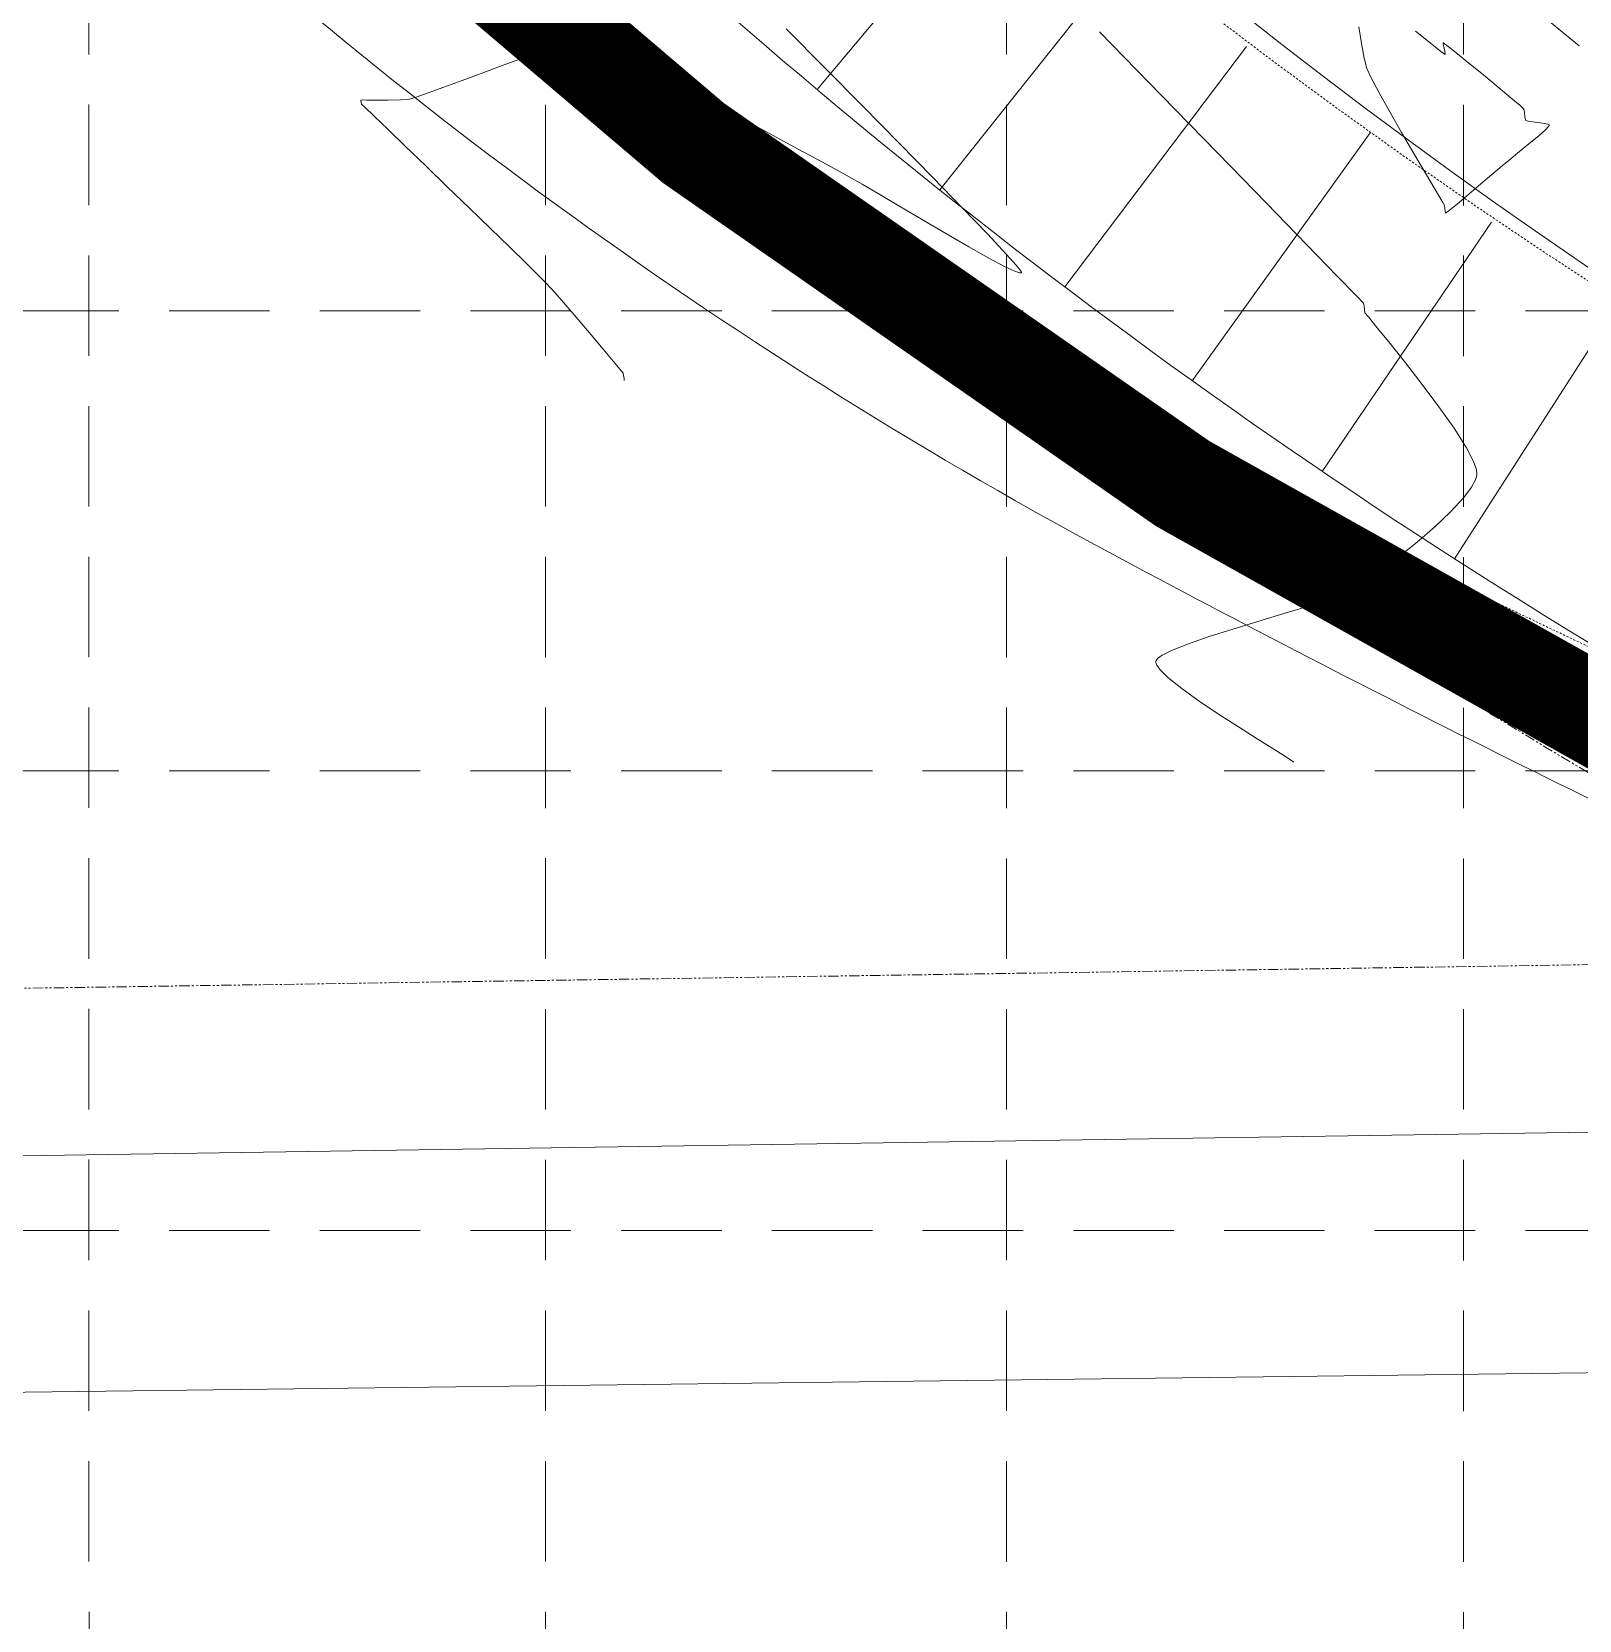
# Model space of a CAD drawing. Extents: x 2140663 to 2528301, y 336313 to 7007653.
# Drawn here: x 2527445.5 to 2527537.9, y 7006118.5 to 7006213.4 of the extents above; entities that cross this region are included whole.
import ezdxf

# ---------------------------------------------------------------- set-up
doc = ezdxf.new("R2010")
doc.units = 0
doc.header["$MEASUREMENT"] = 0
for name, pattern in [('HIDDEN', [0.375, 0.25, -0.125]), ('PHANTOM2', [1.25, 0.625, -0.125, 0.125, -0.125, 0.125, -0.125]), ('xdrc002pt$0$HIDDEN2', [0.1875, 0.125, -0.0625]), ('xdrc002pt$0$PHANTOM2', [1.25, 0.625, -0.125, 0.125, -0.125, 0.125, -0.125])]:
    doc.linetypes.add(name, pattern=pattern)
for name, color, linetype in [('1 EXISTING CONTOURS', 43, 'Continuous'), ('GRID', 254, 'HIDDEN'), ('LIMITS OF DISTURBANCE', 1, 'HIDDEN'), ('xdrc002ar$0$xdrc002ar$0$C-PKNG-FACE-N', 1, 'Continuous'), ('xdrc002ar$0$xdrc002ar$0$C-PKNG-STRP-N', 6, 'Continuous'), ('xdrc002bs$0$C-WATR-PIPE-E', 12, 'Continuous'), ('xdrc002bs$0$v-rail-road-exist-demo', 14, 'xdrc002bs$0$TRACKS'), ('xdrc002bs$0$v-rail-road-exst', 14, 'xdrc002bs$0$TRACKS'), ('xdrc002pt$0$V-ADJC-LINE-E', 2, 'xdrc002pt$0$PHANTOM2'), ('xdrc002pt$0$V-ESMT-ACCS-N', 2, 'xdrc002pt$0$HIDDEN2'), ('xdrc002pt$0$V-PROP-ESMT-E', 6, 'xdrc002pt$0$HIDDEN2'), ('xdrc002pt$0$v-prop-line', 3, 'PHANTOM2')]:
    doc.layers.add(name, color=color, linetype=linetype)
doc.linetypes.add('xdrc002bs$0$TRACKS', pattern='A,0.15,[130,ltypeshp.shx,S=0.25,R=0,X=0,Y=0],0.15', length=0.3)

msp = doc.modelspace()

# ---------------------------------------------------------------- linework, layer by layer
at = {"layer": '1 EXISTING CONTOURS', "color": 43, "lineweight": 0}
for points, elevation in [([(2527490.535576734, 7006213.52339287), (2527492.841288094, 7006211.201343394)], 603), ([(2527478.398406489, 7006212.423040261), (2527477.926173895, 7006212.362536036)], 603), ([(2527478.5909155, 7006212.458334279), (2527478.398406489, 7006212.423040261)], 603), ([(2527478.46849573, 7006213.187405366), (2527478.471321675, 7006213.114525883)], 603), ([(2527478.489098598, 7006213.198693449), (2527478.475926974, 7006213.203558543)], 603), ([(2527478.501503335, 7006212.95357396), (2527478.538992667, 7006212.782030703)], 603), ([(2527478.538992667, 7006212.782030703), (2527478.580240447, 7006212.608801885)], 603), ([(2527478.580240447, 7006212.608801885), (2527478.5909155, 7006212.458334279)], 603), ([(2527524.887726216, 7006212.662057669), (2527525.053175261, 7006211.789633542)], 605), ([(2527529.628372475, 7006212.186776715), (2527528.996469694, 7006212.687036333)], 605), ([(2527529.767163228, 7006212.697085652), (2527529.75946313, 7006212.682983891)], 605), ([(2527529.75946313, 7006212.682983891), (2527529.762761002, 7006212.615716665)], 605), ([(2527529.779961146, 7006212.69234137), (2527529.767163228, 7006212.697085652)], 605), ([(2527474.365170299, 7006211.624968962), (2527473.410824584, 7006211.274588947)], 603), ([(2527475.093628798, 7006211.884498991), (2527474.365170299, 7006211.624968962)], 603), ([(2527475.963720201, 7006212.103598212), (2527475.505178861, 7006212.016089245)], 603), ([(2527476.595572192, 7006212.195431405), (2527475.963720201, 7006212.103598212)], 603), ([(2527483.836452746, 7006210.348008619), (2527482.150373193, 7006211.253396257)], 603), ([(2527492.841288094, 7006211.201343394), (2527495.111751965, 7006208.907630621)], 603), ([(2527470.102676321, 7006210.049246907), (2527469.154993922, 7006209.706364866)], 603), ([(2527525.950935571, 7006209.704413137), (2527526.577665234, 7006208.582442103)], 605), ([(2527533.814157834, 7006209.413425213), (2527533.04753424, 7006210.053594867)], 605), ([(2527465.146316754, 7006209.279457903), (2527465.14291882, 7006209.268859586)], 603), ([(2527465.14291882, 7006209.268859586), (2527465.144040398, 7006209.225331954)], 603), ([(2527465.158777132, 7006209.281397698), (2527465.146316754, 7006209.279457903)], 603), ([(2527465.242151788, 7006209.283042341), (2527465.158777132, 7006209.281397698)], 603), ([(2527465.384503268, 7006208.844663085), (2527465.932891242, 7006208.31547865)], 603), ([(2527465.991903826, 7006209.276644405), (2527465.491087779, 7006209.281538044)], 603), ([(2527466.755808079, 7006209.275582737), (2527465.991903826, 7006209.276644405)], 603), ([(2527467.499777862, 7006209.292707902), (2527466.755808079, 7006209.275582737)], 603), ([(2527487.509065462, 7006208.371198216), (2527485.652231502, 7006209.371305398)], 603), ([(2527495.111751965, 7006208.907630621), (2527497.282444309, 7006206.705658095)], 603), ([(2527526.577665234, 7006208.582442103), (2527527.290376015, 7006207.338834077)], 605), ([(2527534.630701048, 7006208.529508915), (2527534.589600799, 7006208.738510182)], 605), ([(2527534.649249808, 7006208.252766648), (2527534.630701048, 7006208.529508915)], 605), ([(2527534.951211086, 7006208.001410339), (2527534.70072609, 7006208.065376079)], 605), ([(2527535.420793501, 7006207.937894263), (2527534.951211086, 7006208.001410339)], 605), ([(2527536.011543632, 7006207.829322238), (2527535.800768781, 7006207.880203412)], 605), ([(2527535.873815757, 7006207.50322358), (2527536.047914171, 7006207.678082949)], 605), ([(2527536.089323577, 7006207.790490173), (2527536.011543632, 7006207.829322238)], 605), ([(2527536.047914171, 7006207.678082949), (2527536.099868438, 7006207.749309975)], 605), ([(2527536.099868438, 7006207.749309975), (2527536.103912534, 7006207.769343551)], 605), ([(2527466.764264147, 7006207.514871567), (2527467.81336559, 7006206.504927568)], 603), ([(2527528.023228865, 7006206.079009715), (2527528.710384732, 7006204.908389674)], 605), ([(2527469.01493918, 7006205.347732385), (2527470.303728521, 7006204.105371747)], 603), ([(2527494.30652338, 7006204.696509638), (2527493.574073376, 7006205.094962304)], 603), ([(2527528.710384732, 7006204.908389674), (2527529.286004566, 7006203.932394606)], 605), ([(2527533.21646175, 7006205.289228689), (2527533.389248152, 7006205.432427361)], 605), ([(2527495.075124954, 7006204.259857983), (2527494.30652338, 7006204.696509638)], 603), ([(2527496.121575444, 7006203.645381261), (2527495.075124954, 7006204.259857983)], 603), ([(2527531.301466024, 7006203.656432667), (2527532.025487614, 7006204.273033977)], 605), ([(2527529.839279936, 7006202.985962018), (2527529.86356238, 7006202.825129271)], 605), ([(2527530.628346176, 7006203.088042653), (2527531.301466024, 7006203.656432667)], 605), ([(2527529.86356238, 7006202.825129271), (2527529.881943152, 7006202.625460084)], 605), ([(2527529.881943152, 7006202.625460084), (2527529.916017219, 7006202.517709918)], 605), ([(2527472.881928886, 7006201.613497037), (2527474.040827124, 7006200.488154427)], 603), ([(2527474.040827124, 7006200.488154427), (2527475.02591554, 7006199.525989289)], 603), ([(2527502.634735372, 7006199.843192869), (2527501.436251558, 7006200.516407256)], 603), ([(2527503.677017697, 7006200.083241284), (2527504.277085523, 7006199.413722741)], 603), ([(2527521.629160399, 7006200.640943996), (2527523.448079737, 7006198.768962766)], 604), ([(2527475.02591554, 7006199.525989289), (2527475.771937742, 7006198.789087353)], 603), ([(2527504.277085523, 7006199.413722741), (2527504.529858473, 7006199.102790467)], 603), ([(2527504.572582177, 7006198.955934701), (2527504.468547984, 7006198.962548629)], 603), ([(2527504.598050294, 7006198.970966442), (2527504.572582177, 7006198.955934701)], 603), ([(2527504.596689022, 7006198.994161487), (2527504.598050294, 7006198.970966442)], 603), ([(2527523.448079737, 7006198.768962766), (2527524.600130202, 7006197.580517757)], 604), ([(2527524.600130202, 7006197.580517757), (2527525.006866513, 7006197.156004018)], 604), ([(2527525.067570037, 7006196.757323092), (2527525.10048644, 7006196.580609303)], 604), ([(2527525.303750893, 7006196.324306517), (2527525.830259364, 7006195.682560626)], 604), ([(2527525.830259364, 7006195.682560626), (2527526.597571819, 7006194.740740418)], 604), ([(2527478.892792389, 7006195.263249055), (2527479.612790346, 7006194.411274231)], 603), ([(2527479.612790346, 7006194.411274231), (2527480.216106678, 7006193.69112216)], 603), ([(2527527.523248225, 7006193.584214677), (2527528.524848547, 7006192.298352194)], 604), ([(2527480.834015719, 7006192.831476281), (2527480.857540903, 7006192.645645115)], 603), ([(2527480.857540903, 7006192.645645115), (2527480.870493456, 7006192.526480466)], 603), ([(2527528.524848547, 7006192.298352194), (2527529.519932753, 7006190.968521751)], 604), ([(2527531.160792681, 7006188.518432138), (2527531.569773224, 7006187.737746084)], 604), ([(2527531.74450589, 7006187.26762326), (2527531.788243081, 7006187.019400733)], 604), ([(2527531.788243081, 7006187.019400733), (2527531.78630774, 7006186.916896127)], 604), ([(2527527.143214962, 7006182.012260268), (2527526.121758582, 7006181.23310239)], 604), ([(2527518.706765867, 7006178.139101579), (2527517.215597443, 7006177.686566533)], 604), ([(2527512.607321408, 7006175.756253413), (2527512.607948643, 7006175.691757157)], 604), ([(2527512.863239721, 7006175.260055834), (2527513.328743523, 7006174.80411693)], 604), ([(2527514.16491078, 7006174.131821845), (2527515.203285084, 7006173.385614983)], 604), ([(2527515.203285084, 7006173.385614983), (2527516.357793615, 7006172.608175934)], 604)]:
    msp.add_lwpolyline(points, dxfattribs=dict(at, elevation=elevation))
at = {"layer": '1 EXISTING CONTOURS', "color": 43, "lineweight": 0, "extrusion": (0.7164877936117885, 0.6975996284440747, 0), "elevation": 6698461.3626926}
msp.add_lwpolyline([(3256676.832980363, 604), (3256671.526294576, 604)], dxfattribs=at)
at = {"layer": '1 EXISTING CONTOURS', "color": 43, "lineweight": 0, "extrusion": (0.9878646561285411, 0.1553171631599009, 0), "elevation": 3585037.579235764}
msp.add_lwpolyline([(6528622.871818019, 605.0000000000007), (6528621.866789347, 605.0000000000007)], dxfattribs=at)
at = {"layer": '1 EXISTING CONTOURS', "color": 43, "lineweight": 0, "extrusion": (-0.6279370234897254, -0.7782641547256717, 0), "elevation": -7039813.229531761}
msp.add_lwpolyline([(-2432375.122651435, 605), (-2432376.258030752, 605)], dxfattribs=at)
at = {"layer": '1 EXISTING CONTOURS', "color": 43, "lineweight": 0, "extrusion": (-0.6358638455068931, -0.7718012503081259, 0), "elevation": -7014573.540257695}
msp.add_lwpolyline([(-2504241.331853587, 604.0000000000003), (-2504242.910845268, 604.0000000000003)], dxfattribs=at)
at = {"layer": '1 EXISTING CONTOURS', "color": 43, "lineweight": 0, "extrusion": (0.9084737538581684, -0.4179419081054784, 0), "elevation": -632042.2560679545}
msp.add_lwpolyline([(7421299.986291939, 603.0000000000007), (7421299.968511375, 603.0000000000007)], dxfattribs=at)
at = {"layer": '1 EXISTING CONTOURS', "color": 43, "lineweight": 0, "extrusion": (0.9828686750845861, 0.1843072639302921, 0), "elevation": 3775475.386063545}
msp.add_lwpolyline([(6420354.759542292, 603), (6420354.595784988, 603)], dxfattribs=at)
at = {"layer": '1 EXISTING CONTOURS', "color": 43, "lineweight": 0, "extrusion": (-0.4423338089892496, -0.8968504900065909, 0), "elevation": -7401514.927560242}
msp.add_lwpolyline([(-832314.5464719366, 603), (-832314.6493396321, 603)], dxfattribs=at)
at = {"layer": '1 EXISTING CONTOURS', "color": 43, "lineweight": 0, "extrusion": (0.4609126680949249, 0.8874454982643258, 0), "elevation": 7382579.219165541}
msp.add_lwpolyline([(986252.5790616269, 603), (986252.9086958128, 603)], dxfattribs=at)
at = {"layer": '1 EXISTING CONTOURS', "color": 43, "lineweight": 0, "extrusion": (-0.4674849127638154, -0.8840010499644262, 0), "elevation": -7375057.890259264}
msp.add_lwpolyline([(-1041004.162387913, 603), (-1041004.895418458, 603)], dxfattribs=at)
at = {"layer": '1 EXISTING CONTOURS', "color": 43, "lineweight": 0, "extrusion": (-0.4705618343067247, -0.8823670211957667, 0), "elevation": -7371386.393405958}
msp.add_lwpolyline([(-1066690.387807544, 603), (-1066691.703302257, 603)], dxfattribs=at)
at = {"layer": '1 EXISTING CONTOURS', "color": 43, "lineweight": 0, "extrusion": (0.9768796219416417, 0.2137900938658179, 0), "elevation": 3966951.171850158}
msp.add_lwpolyline([(6303865.506054733, 605), (6303865.335204951, 605)], dxfattribs=at)
at = {"layer": '1 EXISTING CONTOURS', "color": 43, "lineweight": 0, "extrusion": (-0.5621767604055306, -0.8270171038496983, 0), "elevation": -7215176.233302215}
msp.add_lwpolyline([(-1848419.505729648, 605), (-1848419.595575249, 605)], dxfattribs=at)
at = {"layer": '1 EXISTING CONTOURS', "color": 43, "lineweight": 0, "extrusion": (0.9693261904578802, 0.2457778193662184, 0), "elevation": 4171972.449298325}
msp.add_lwpolyline([(6170094.460098462, 605), (6170094.194881761, 605)], dxfattribs=at)
at = {"layer": '1 EXISTING CONTOURS', "color": 43, "lineweight": 0, "extrusion": (-0.6055624234034191, -0.7957978080905842, 0), "elevation": -7106105.767159859}
msp.add_lwpolyline([(-2231296.111655951, 605), (-2231296.38836002, 605)], dxfattribs=at)
at = {"layer": '1 EXISTING CONTOURS', "color": 43, "lineweight": 0, "extrusion": (0.621122019305227, 0.7837138745321517, 0), "elevation": 7060770.507712858}
msp.add_lwpolyline([(2370851.864942632, 605), (2370852.452044588, 605)], dxfattribs=at)
at = {"layer": '1 EXISTING CONTOURS', "color": 43, "lineweight": 0, "extrusion": (0.6367325989127893, 0.7710846889167006, 0), "elevation": 7011748.9648899}
msp.add_lwpolyline([(2512138.128671539, 604), (2512139.13890384, 604)], dxfattribs=at)
at = {"layer": '1 EXISTING CONTOURS', "color": 43, "lineweight": 0, "extrusion": (0.3045536693072456, -0.9524951771591776, 0), "elevation": -5903631.21629328}
msp.add_lwpolyline([(4541175.806515316, 603.0000000000003), (4541175.37443957, 603.0000000000003)], dxfattribs=at)
at = {"layer": '1 EXISTING CONTOURS', "color": 43, "lineweight": 0, "extrusion": (0.1272604443112889, -0.9918693358067349, 0), "elevation": -6627599.242264691}
msp.add_lwpolyline([(3398540.906622868, 603), (3398540.209047029, 603)], dxfattribs=at)
at = {"layer": '1 EXISTING CONTOURS', "color": 43, "lineweight": 0, "extrusion": (0.1217294332898289, -0.9925633204339848, 0), "elevation": -6646440.950618702}
msp.add_lwpolyline([(3361544.143126468, 603), (3361543.499643472, 603)], dxfattribs=at)
at = {"layer": '1 EXISTING CONTOURS', "color": 43, "lineweight": 0, "extrusion": (0.472162192571604, 0.8815116924386062, 0), "elevation": 7369438.653369546}
msp.add_lwpolyline([(1080062.999039582, 603.0000000000007), (1080064.664061572, 603.0000000000007)], dxfattribs=at)
at = {"layer": '1 EXISTING CONTOURS', "color": 43, "lineweight": 0, "extrusion": (0.9669337417345832, 0.2550277222090933, 0), "elevation": 4230727.491019394}
msp.add_lwpolyline([(6129953.623997608, 605.0000000000007), (6129952.974654324, 605.0000000000007)], dxfattribs=at)
at = {"layer": '1 EXISTING CONTOURS', "color": 43, "lineweight": 0, "extrusion": (-0.583758743040625, -0.8119271703321854, 0), "elevation": -7164001.554413146}
msp.add_lwpolyline([(-2037767.328837863, 605), (-2037767.640533461, 605)], dxfattribs=at)
at = {"layer": '1 EXISTING CONTOURS', "color": 43, "lineweight": 0, "extrusion": (0.9959013410358758, 0.09044622116453852, 0), "elevation": 3150855.798954665}
msp.add_lwpolyline([(6748890.592209334, 605.0000000000003), (6748890.40452627, 605.0000000000003)], dxfattribs=at)
at = {"layer": '1 EXISTING CONTOURS', "color": 43, "lineweight": 0, "extrusion": (-0.6287885718036289, -0.7775763190640214, 0), "elevation": -7037146.937803362}
msp.add_lwpolyline([(-2440077.23341379, 605.0000000000007), (-2440078.216749297, 605.0000000000007)], dxfattribs=at)
at = {"layer": '1 EXISTING CONTOURS', "color": 43, "lineweight": 0, "extrusion": (-0.6333735653648082, -0.7738461905941459, 0), "elevation": -7022601.583586228}
msp.add_lwpolyline([(-2481627.555242296, 605.0000000000007), (-2481628.684447315, 605.0000000000007)], dxfattribs=at)
at = {"layer": '1 EXISTING CONTOURS', "color": 43, "lineweight": 0, "extrusion": (0.3481582147921101, -0.9374357884531457, 0), "elevation": -5687912.559978905}
msp.add_lwpolyline([(4808612.877717172, 603), (4808611.669040794, 603)], dxfattribs=at)
at = {"layer": '1 EXISTING CONTOURS', "color": 43, "lineweight": 0, "extrusion": (0.3478656866033973, -0.9375443797943365, 0), "elevation": -5689412.730714258}
msp.add_lwpolyline([(4806838.986921557, 603.0000000000007), (4806837.825150728, 603.0000000000007)], dxfattribs=at)
at = {"layer": '1 EXISTING CONTOURS', "color": 43, "lineweight": 0, "extrusion": (0.909390640441878, 0.4159431007682552, 0), "elevation": 5212692.972695806}
msp.add_lwpolyline([(5320076.178697857, 605), (5320075.560223175, 605)], dxfattribs=at)
at = {"layer": '1 EXISTING CONTOURS', "color": 43, "lineweight": 0, "extrusion": (0.8833255232019879, 0.4687600879553788, 0), "elevation": 5516859.660291297}
msp.add_lwpolyline([(5003961.578861971, 605), (5003960.56574352, 605)], dxfattribs=at)
at = {"layer": '1 EXISTING CONTOURS', "color": 43, "lineweight": 0, "extrusion": (0.6369247116604811, 0.7709260092098419, 0), "elevation": 7011117.81381685}
msp.add_lwpolyline([(2513887.352737115, 605.0000000000007), (2513888.48708644, 605.0000000000007)], dxfattribs=at)
at = {"layer": '1 EXISTING CONTOURS', "color": 43, "lineweight": 0, "extrusion": (0.3266220059479981, -0.9451550482489665, 0), "elevation": -5796427.427685859}
msp.add_lwpolyline([(4677232.499521283, 603.0000000000007), (4677231.739367142, 603.0000000000007)], dxfattribs=at)
at = {"layer": '1 EXISTING CONTOURS', "color": 43, "lineweight": 0, "extrusion": (0.3459565178154804, -0.9382505463792639, 0), "elevation": -5699185.651149165}
msp.add_lwpolyline([(4795245.393860105, 603), (4795244.236514598, 603)], dxfattribs=at)
at = {"layer": '1 EXISTING CONTOURS', "color": 43, "lineweight": 0, "extrusion": (-0.4737148312559192, -0.8806782946389539, 0), "elevation": -7367523.960253298}
msp.add_lwpolyline([(-1093043.536139913, 603), (-1093045.597935653, 603)], dxfattribs=at)
at = {"layer": '1 EXISTING CONTOURS', "color": 43, "lineweight": 0, "extrusion": (0.7165579250576898, 0.6975275908786822, 0), "elevation": 6698133.910551802}
msp.add_lwpolyline([(3257344.957780718, 604), (3257340.156745858, 604)], dxfattribs=at)
at = {"layer": '1 EXISTING CONTOURS', "color": 43, "lineweight": 0, "extrusion": (0.9873860012688576, 0.1583315650724634, 0), "elevation": 3604887.773792406}
msp.add_lwpolyline([(6517655.399131481, 603.0000000000007), (6517655.305666336, 603.0000000000007)], dxfattribs=at)
at = {"layer": '1 EXISTING CONTOURS', "color": 43, "lineweight": 0, "extrusion": (0.964143106561201, 0.2653828744861225, 0), "elevation": 4296166.028946733}
msp.add_lwpolyline([(6084242.269736031, 603.0000000000007), (6084242.173581597, 603.0000000000007)], dxfattribs=at)
at = {"layer": '1 EXISTING CONTOURS', "color": 43, "lineweight": 0, "extrusion": (-0.699075829311217, -0.7150475402886399, 0), "elevation": -6776662.360851869}
msp.add_lwpolyline([(-3090613.631963456, 603), (-3090613.352056686, 603)], dxfattribs=at)
at = {"layer": '1 EXISTING CONTOURS', "color": 43, "lineweight": 0, "extrusion": (-0.006042794237378039, -0.9999817421522279, 0), "elevation": -7021354.31714024}
msp.add_lwpolyline([(2485082.26393525, 603.0000000000007), (2485082.014994715, 603.0000000000007)], dxfattribs=at)
at = {"layer": '1 EXISTING CONTOURS', "color": 43, "lineweight": 0, "extrusion": (0.09020998162246922, -0.9959227676962075, 0), "elevation": -6749640.553146195}
msp.add_lwpolyline([(3149192.979913137, 603.0000000000007), (3149192.439179336, 603.0000000000007)], dxfattribs=at)
at = {"layer": '1 EXISTING CONTOURS', "color": 43, "lineweight": 0, "extrusion": (0.2809900038574927, -0.9597106948097257, 0), "elevation": -6013740.781267786}
msp.add_lwpolyline([(4394313.311985045, 603.0000000000007), (4394312.897043926, 603.0000000000007)], dxfattribs=at)
at = {"layer": '1 EXISTING CONTOURS', "color": 43, "lineweight": 0, "extrusion": (-0.6480976362769798, -0.7615572557938055, 0), "elevation": -6973718.304970664}
msp.add_lwpolyline([(-2615845.322194587, 605), (-2615846.044666315, 605)], dxfattribs=at)
at = {"layer": '1 EXISTING CONTOURS', "color": 43, "lineweight": 0, "extrusion": (-0.6761038383278056, -0.7368063516273515, 0), "elevation": -6871094.93689675}
msp.add_lwpolyline([(-2874621.080656847, 605), (-2874621.386353693, 605)], dxfattribs=at)
at = {"layer": '1 EXISTING CONTOURS', "color": 43, "lineweight": 0, "extrusion": (-0.6936532706028891, -0.7203090587948449, 0), "elevation": -6799820.328130434}
msp.add_lwpolyline([(-3039322.7053, 603), (-3039321.551110843, 603)], dxfattribs=at)
at = {"layer": '1 EXISTING CONTOURS', "color": 43, "lineweight": 0, "extrusion": (-0.4746241924755248, -0.8801885456633459, 0), "elevation": -7366391.074841486}
msp.add_lwpolyline([(-1100648.380188606, 603), (-1100650.435708613, 603)], dxfattribs=at)
at = {"layer": '1 EXISTING CONTOURS', "color": 43, "lineweight": 0, "extrusion": (0.9642791940286746, 0.2648879687026385, 0), "elevation": 4293109.346841174}
msp.add_lwpolyline([(6086427.133777279, 605.0000000000007), (6086427.328109557, 605.0000000000007)], dxfattribs=at)
at = {"layer": '1 EXISTING CONTOURS', "color": 43, "lineweight": 0, "extrusion": (-0.1501076449276885, -0.9886696591553031, 0), "elevation": -7306227.60341573}
msp.add_lwpolyline([(1447212.59387775, 605.0000000000007), (1447212.209547882, 605.0000000000007)], dxfattribs=at)
at = {"layer": '1 EXISTING CONTOURS', "color": 43, "lineweight": 0, "extrusion": (0.823120346988247, 0.5678669689055246, 0), "elevation": 6059060.364377268}
msp.add_lwpolyline([(4331647.904045725, 605), (4331647.929736529, 605)], dxfattribs=at)
at = {"layer": '1 EXISTING CONTOURS', "color": 43, "lineweight": 0, "extrusion": (0.4750485544372746, 0.8799595848259488, 0), "elevation": 7365859.498054638}
msp.add_lwpolyline([(1104198.34293652, 603.0000000000003), (1104200.244174261, 603.0000000000003)], dxfattribs=at)
at = {"layer": '1 EXISTING CONTOURS', "color": 43, "lineweight": 0, "extrusion": (0.714124822778401, 0.7000183836812557, 0), "elevation": 6709422.04272999}
msp.add_lwpolyline([(3234011.559611501, 603.0000000000007), (3234008.693405659, 603.0000000000007)], dxfattribs=at)
at = {"layer": '1 EXISTING CONTOURS', "color": 43, "lineweight": 0, "extrusion": (0.8643888565594652, 0.5028239300747531, 0), "elevation": 5707655.133482095}
msp.add_lwpolyline([(4785186.34491526, 605), (4785184.887441171, 605)], dxfattribs=at)
at = {"layer": '1 EXISTING CONTOURS', "color": 43, "lineweight": 0, "extrusion": (0.643221238540528, -0.7656803760645752, 0), "elevation": -3738750.82656149}
msp.add_lwpolyline([(6441824.783983385, 605.0000000000007), (6441825.585989631, 605.0000000000007)], dxfattribs=at)
at = {"layer": '1 EXISTING CONTOURS', "color": 43, "lineweight": 0, "extrusion": (0.6645184620975988, -0.7472718471422847, 0), "elevation": -3555947.370631462}
msp.add_lwpolyline([(6544510.136039523, 605), (6544510.63632348, 605)], dxfattribs=at)
at = {"layer": '1 EXISTING CONTOURS', "color": 43, "lineweight": 0, "extrusion": (0.6936803533521011, 0.720282977289693, 0), "elevation": 6799706.046737152}
msp.add_lwpolyline([(3039575.762381108, 603.0000000000007), (3039574.094184542, 603.0000000000007)], dxfattribs=at)
at = {"layer": '1 EXISTING CONTOURS', "color": 43, "lineweight": 0, "extrusion": (0.4755515141575038, 0.8796878749775432, 0), "elevation": 7365227.06891256}
msp.add_lwpolyline([(1108407.280595414, 603.0000000000007), (1108408.926787913, 603.0000000000007)], dxfattribs=at)
at = {"layer": '1 EXISTING CONTOURS', "color": 43, "lineweight": 0, "extrusion": (0.7166690293382242, 0.6974134372002073, 0), "elevation": 6697614.944232292}
msp.add_lwpolyline([(3258407.101518986, 604), (3258402.91846043, 604)], dxfattribs=at)
at = {"layer": '1 EXISTING CONTOURS', "color": 43, "lineweight": 0, "extrusion": (-0.6310339915303537, 0.775755181441458, 0), "elevation": 3840140.684155608}
msp.add_lwpolyline([(-6381901.316470644, 605), (-6381901.966127962, 605)], dxfattribs=at)
at = {"layer": '1 EXISTING CONTOURS', "color": 43, "lineweight": 0, "extrusion": (-0.6335890911331686, 0.7736697380646639, 0), "elevation": 3819071.536373089}
msp.add_lwpolyline([(-6394532.49107704, 605.0000000000003), (-6394533.359888093, 605.0000000000003)], dxfattribs=at)
at = {"layer": '1 EXISTING CONTOURS', "color": 43, "lineweight": 0, "extrusion": (-0.4762974081645336, -0.8792842424243412, 0), "elevation": -7364284.377677155}
msp.add_lwpolyline([(-1114652.055288197, 603), (-1114653.345672736, 603)], dxfattribs=at)
at = {"layer": '1 EXISTING CONTOURS', "color": 43, "lineweight": 0, "extrusion": (0.6496221499174303, -0.7602572343205003, 0), "elevation": -3684576.695318863}
msp.add_lwpolyline([(6472959.989962724, 605.0000000000003), (6472960.851015961, 605.0000000000003)], dxfattribs=at)
at = {"layer": '1 EXISTING CONTOURS', "color": 43, "lineweight": 0, "extrusion": (0.6490542374340817, -0.7607421355944882, 0), "elevation": -3689409.430329015}
msp.add_lwpolyline([(6470207.54364738, 605), (6470208.154788679, 605)], dxfattribs=at)
at = {"layer": '1 EXISTING CONTOURS', "color": 43, "lineweight": 0, "extrusion": (0.6442546270358755, -0.7648110717967316, 0), "elevation": -3730048.406790575}
msp.add_lwpolyline([(6446865.470435513, 605.0000000000003), (6446865.56383276, 605.0000000000003)], dxfattribs=at)
at = {"layer": '1 EXISTING CONTOURS', "color": 43, "lineweight": 0, "extrusion": (0.6330000603400541, -0.7741517445627103, 0), "elevation": -3823937.370372798}
msp.add_lwpolyline([(6391622.844208291, 605), (6391623.258198438, 605)], dxfattribs=at)
at = {"layer": '1 EXISTING CONTOURS', "color": 43, "lineweight": 0, "extrusion": (0.6945632352026243, 0.7194316592316912, 0), "elevation": 6795972.995479727}
msp.add_lwpolyline([(3047909.635646674, 603.0000000000007), (3047907.813724211, 603.0000000000007)], dxfattribs=at)
at = {"layer": '1 EXISTING CONTOURS', "color": 43, "lineweight": 0, "extrusion": (0.7169789702496173, 0.6970947971544461, 0), "elevation": 6696152.65288911}
msp.add_lwpolyline([(3261394.797582856, 603), (3261392.247603728, 603)], dxfattribs=at)
at = {"layer": '1 EXISTING CONTOURS', "color": 43, "lineweight": 0, "extrusion": (0.8615845061735801, 0.5076141632397864, 0), "elevation": 5734128.418351298}
msp.add_lwpolyline([(4753427.091664342, 605.0000000000007), (4753426.307122104, 605.0000000000007)], dxfattribs=at)
at = {"layer": '1 EXISTING CONTOURS', "color": 43, "lineweight": 0, "extrusion": (-0.5103404840641683, -0.8599724357938168, 0), "elevation": -7315025.60874116}
msp.add_lwpolyline([(-1401970.919683888, 603), (-1401972.363705354, 603)], dxfattribs=at)
at = {"layer": '1 EXISTING CONTOURS', "color": 43, "lineweight": 0, "extrusion": (0.5103944734758489, 0.8599403941235176, 0), "elevation": 7314937.576393195}
msp.add_lwpolyline([(1402428.590345426, 603.0000000000003), (1402430.16569423, 603.0000000000003)], dxfattribs=at)
at = {"layer": '1 EXISTING CONTOURS', "color": 43, "lineweight": 0, "extrusion": (0.7168539228317022, 0.6972233883919844, 0), "elevation": 6696750.745538672}
msp.add_lwpolyline([(3260178.671846445, 604), (3260175.219089448, 604)], dxfattribs=at)
at = {"layer": '1 EXISTING CONTOURS', "color": 43, "lineweight": 0, "extrusion": (0.8675946252562012, 0.4972721249241221, 0), "elevation": 5676860.750213006}
msp.add_lwpolyline([(4821674.23184887, 605), (4821673.920086738, 605)], dxfattribs=at)
at = {"layer": '1 EXISTING CONTOURS', "color": 43, "lineweight": 0, "extrusion": (0.6369713688514824, -0.7708874595318493, 0), "elevation": -3791029.455353688}
msp.add_lwpolyline([(6411191.785327237, 605), (6411192.436416733, 605)], dxfattribs=at)
at = {"layer": '1 EXISTING CONTOURS', "color": 43, "lineweight": 0, "extrusion": (-0.6953828432647363, -0.7186394793587749, 0), "elevation": -6792494.358716345}
msp.add_lwpolyline([(-3055652.366198966, 603), (-3055650.602516755, 603)], dxfattribs=at)
at = {"layer": '1 EXISTING CONTOURS', "color": 43, "lineweight": 0, "extrusion": (-0.507493611490156, -0.8616555195068845, 0), "elevation": -7319622.166513211}
msp.add_lwpolyline([(-1377767.980287154, 603.0000000000003), (-1377769.587788881, 603.0000000000003)], dxfattribs=at)
at = {"layer": '1 EXISTING CONTOURS', "color": 43, "lineweight": 0, "extrusion": (0.7214441368859663, 0.6924726401475102, 0), "elevation": 6675054.596818986}
msp.add_lwpolyline([(3304358.61749437, 603), (3304356.474112145, 603)], dxfattribs=at)
at = {"layer": '1 EXISTING CONTOURS', "color": 43, "lineweight": 0, "extrusion": (0.5946017924055493, -0.804020340829825, 0), "elevation": -4130255.517789419}
msp.add_lwpolyline([(6198086.039520333, 605), (6198086.301220464, 605)], dxfattribs=at)
at = {"layer": '1 EXISTING CONTOURS', "color": 43, "lineweight": 0, "extrusion": (-0.5012433605130476, -0.8653063582001389, 0), "elevation": -7329403.167280582}
msp.add_lwpolyline([(-1324748.428123766, 603), (-1324749.968663296, 603)], dxfattribs=at)
at = {"layer": '1 EXISTING CONTOURS', "color": 43, "lineweight": 0, "extrusion": (0.7294005917815759, 0.6840868195694806, 0), "elevation": 6636411.809958779}
msp.add_lwpolyline([(3381296.181519861, 603.0000000000007), (3381294.534995116, 603.0000000000007)], dxfattribs=at)
at = {"layer": '1 EXISTING CONTOURS', "color": 43, "lineweight": 0, "extrusion": (-0.4673910289675077, -0.8840506920084924, 0), "elevation": -7375167.876891498}
msp.add_lwpolyline([(-1040193.390398922, 603), (-1040194.500570812, 603)], dxfattribs=at)
at = {"layer": '1 EXISTING CONTOURS', "color": 43, "lineweight": 0, "extrusion": (0.421809018358385, 0.9066847037595459, 0), "elevation": 7418537.578080643}
msp.add_lwpolyline([(663628.5594325685, 603.0000000000003), (663629.1919191349, 603.0000000000003)], dxfattribs=at)
at = {"layer": '1 EXISTING CONTOURS', "color": 43, "lineweight": 0, "extrusion": (0.8517214945450331, 0.5239947478076237, 0), "elevation": 5823941.467597091}
msp.add_lwpolyline([(4642931.272202951, 603), (4642931.144662455, 603)], dxfattribs=at)
at = {"layer": '1 EXISTING CONTOURS', "color": 43, "lineweight": 0, "extrusion": (0.7133098681873724, 0.7008487939252757, 0), "elevation": 6713159.381060288}
msp.add_lwpolyline([(3226212.388300508, 603), (3226211.758065288, 603)], dxfattribs=at)
at = {"layer": '1 EXISTING CONTOURS', "color": 43, "lineweight": 0, "extrusion": (0.7406393416020727, 0.6719027948083326, 0), "elevation": 6579432.564097885}
msp.add_lwpolyline([(3490847.793571748, 603), (3490847.045103445, 603)], dxfattribs=at)
at = {"layer": '1 EXISTING CONTOURS', "color": 43, "lineweight": 0, "extrusion": (-0.3223463868614669, -0.9466217866061175, 0), "elevation": -7446952.512458369}
msp.add_lwpolyline([(134167.8744617305, 603.0000000000003), (134167.5798366824, 603.0000000000003)], dxfattribs=at)
at = {"layer": '1 EXISTING CONTOURS', "color": 43, "lineweight": 0, "extrusion": (0.7519238328115625, 0.6592499902540533, 0), "elevation": 6519305.801643195}
msp.add_lwpolyline([(3601888.091332172, 603), (3601887.090578386, 603)], dxfattribs=at)
at = {"layer": '1 EXISTING CONTOURS', "color": 43, "lineweight": 0, "extrusion": (0.7574905761666804, 0.6528460974982319, 0), "elevation": 6488508.685109271}
msp.add_lwpolyline([(3657074.485415285, 603.0000000000007), (3657073.339336209, 603.0000000000007)], dxfattribs=at)
at = {"layer": '1 EXISTING CONTOURS', "color": 43, "lineweight": 0, "extrusion": (0.9759492300191722, 0.2179979367447886, 0), "elevation": 3994072.608741659}
msp.add_lwpolyline([(6286697.483196877, 604), (6286697.306797191, 604)], dxfattribs=at)
at = {"layer": '1 EXISTING CONTOURS', "color": 43, "lineweight": 0, "extrusion": (0.9952112133741593, 0.09774784281166282, 0), "elevation": 3200261.90867238}
msp.add_lwpolyline([(6725585.680600023, 604), (6725585.452986239, 604)], dxfattribs=at)
at = {"layer": '1 EXISTING CONTOURS', "color": 43, "lineweight": 0, "extrusion": (0.7835128150993331, 0.6213756259905264, 0), "elevation": 6333828.09280515}
msp.add_lwpolyline([(3918902.314490987, 604.0000000000003), (3918901.987370892, 604.0000000000003)], dxfattribs=at)
at = {"layer": '1 EXISTING CONTOURS', "color": 43, "lineweight": 0, "extrusion": (0.7610272091697554, 0.6487199603089868, 0), "elevation": 6468538.921109195}
msp.add_lwpolyline([(3692280.405402272, 603), (3692279.221074709, 603)], dxfattribs=at)
at = {"layer": '1 EXISTING CONTOURS', "color": 43, "lineweight": 0, "extrusion": (0.7807186896763085, 0.6248826510554664, 0), "elevation": 6351336.796783026}
msp.add_lwpolyline([(3890459.656704023, 604), (3890458.175343635, 604)], dxfattribs=at)
at = {"layer": '1 EXISTING CONTOURS', "color": 43, "lineweight": 0, "extrusion": (0.7706725313877933, 0.6372313938941887, 0), "elevation": 6412426.147865946}
msp.add_lwpolyline([(3788891.286180659, 603), (3788890.629822449, 603)], dxfattribs=at)
at = {"layer": '1 EXISTING CONTOURS', "color": 43, "lineweight": 0, "extrusion": (0.7852824085488035, 0.6191377381680025, 0), "elevation": 6322584.68201506}
msp.add_lwpolyline([(3936981.616078458, 603), (3936981.349893535, 603)], dxfattribs=at)
at = {"layer": '1 EXISTING CONTOURS', "color": 43, "lineweight": 0, "extrusion": (0.9722269708859568, 0.2340399903476262, 0), "elevation": 4097014.337879731}
msp.add_lwpolyline([(6220078.192906334, 603), (6220078.043992241, 603)], dxfattribs=at)
at = {"layer": '1 EXISTING CONTOURS', "color": 43, "lineweight": 0, "extrusion": (0.8179691186464602, 0.5752621323716114, 0), "elevation": 6097837.450126853}
msp.add_lwpolyline([(4276855.830321817, 604.0000000000007), (4276854.255165021, 604.0000000000007)], dxfattribs=at)
at = {"layer": '1 EXISTING CONTOURS', "color": 43, "lineweight": 0, "extrusion": (0.8451432181460238, 0.5345399337952053, 0), "elevation": 5881213.365996122}
msp.add_lwpolyline([(4570167.746562618, 604), (4570166.372050021, 604)], dxfattribs=at)
at = {"layer": '1 EXISTING CONTOURS', "color": 43, "lineweight": 0, "extrusion": (0.9373500080942566, 0.3483890961636099, 0), "elevation": 4810061.150891344}
msp.add_lwpolyline([(5686685.693567892, 604.0000000000003), (5686685.192023303, 604.0000000000003)], dxfattribs=at)
at = {"layer": '1 EXISTING CONTOURS', "color": 43, "lineweight": 0, "extrusion": (0.9467466765819086, -0.3219793943424192, 0), "elevation": 137084.5157620381}
msp.add_lwpolyline([(7446897.223322668, 604.0000000000007), (7446896.970205373, 604.0000000000007)], dxfattribs=at)
at = {"layer": '1 EXISTING CONTOURS', "color": 43, "lineweight": 0, "extrusion": (0.9853522974650561, -0.1705310818599812, 0), "elevation": 1295736.617902746}
msp.add_lwpolyline([(7334585.10498777, 604), (7334584.994136925, 604)], dxfattribs=at)
at = {"layer": '1 EXISTING CONTOURS', "color": 43, "lineweight": 0, "extrusion": (0.8006700536765065, -0.5991055542603995, 0), "elevation": -2173726.291107791}
msp.add_lwpolyline([(7123901.587815258, 604), (7123900.819016266, 604)], dxfattribs=at)
at = {"layer": '1 EXISTING CONTOURS', "color": 43, "lineweight": 0, "extrusion": (0.877093740651649, -0.4803192377051934, 0), "elevation": -1148323.970570457}
msp.add_lwpolyline([(7359104.477307617, 604.0000000000007), (7359104.013407019, 604.0000000000007)], dxfattribs=at)
at = {"layer": '1 EXISTING CONTOURS', "color": 43, "lineweight": 0, "extrusion": (0.7354082745811759, -0.6776242835654122, 0), "elevation": -2888794.247364187}
msp.add_lwpolyline([(6865123.208233735, 604.0000000000007), (6865122.047462738, 604.0000000000007)], dxfattribs=at)
at = {"layer": '1 EXISTING CONTOURS', "color": 43, "lineweight": 0, "extrusion": (0.6880893113632549, -0.7256260053137853, 0), "elevation": -3344703.284784597}
msp.add_lwpolyline([(6654922.453861839, 604), (6654921.139834653, 604)], dxfattribs=at)
at = {"layer": '1 EXISTING CONTOURS', "color": 43, "lineweight": 0, "extrusion": (0.6549656419549881, -0.755658658296516, 0), "elevation": -3638838.614924946}
msp.add_lwpolyline([(6498759.033476944, 604.0000000000003), (6498757.646233543, 604.0000000000003)], dxfattribs=at)
at = {"layer": '1 EXISTING CONTOURS', "color": 43, "lineweight": 0, "extrusion": (0.6291883885282337, -0.7772528364317782, 0), "elevation": -3855284.111385806}
msp.add_lwpolyline([(6372737.389100854, 604), (6372736.011251677, 604)], dxfattribs=at)
at = {"layer": '1 EXISTING CONTOURS', "color": 43, "lineweight": 0, "extrusion": (-0.5827604964791209, 0.8126439587810942, 0), "elevation": 4220588.475626157}
msp.add_lwpolyline([(-6136904.487333968, 604.0000000000007), (-6136903.38003467, 604.0000000000007)], dxfattribs=at)
at = {"layer": '1 EXISTING CONTOURS', "color": 43, "lineweight": 0, "extrusion": (0.4336461901624499, -0.9010832268761817, 0), "elevation": -5217100.016015438}
msp.add_lwpolyline([(5315713.264441821, 604), (5315712.521049866, 604)], dxfattribs=at)
at = {"layer": '1 EXISTING CONTOURS', "color": 43, "lineweight": 0, "extrusion": (-0.5502701302750443, 0.8349866967365923, 0), "elevation": 4459245.952618714}
msp.add_lwpolyline([(-5965741.840754001, 604.0000000000007), (-5965740.99512581, 604.0000000000007)], dxfattribs=at)
at = {"layer": '1 EXISTING CONTOURS', "color": 43, "lineweight": 0, "extrusion": (0.3116086744050344, -0.950210520903414, 0), "elevation": -5869747.36089915}
msp.add_lwpolyline([(4584865.087056288, 604), (4584863.77836923, 604)], dxfattribs=at)
at = {"layer": '1 EXISTING CONTOURS', "color": 43, "lineweight": 0, "extrusion": (0.3482899640136755, -0.9373868470206698, 0), "elevation": -5687189.603136168}
msp.add_lwpolyline([(4809449.719202237, 604), (4809448.65501962, 604)], dxfattribs=at)
at = {"layer": '1 EXISTING CONTOURS', "color": 43, "lineweight": 0, "extrusion": (0.2883159582749955, -0.9575353300030089, 0), "elevation": -5979939.118485319}
msp.add_lwpolyline([(4440182.979422559, 604.0000000000007), (4440181.42299223, 604.0000000000007)], dxfattribs=at)
at = {"layer": '1 EXISTING CONTOURS', "color": 43, "lineweight": 0, "extrusion": (0.2944983190318456, -0.9556519973753089, 0), "elevation": -5951118.112076623}
msp.add_lwpolyline([(4478739.014845395, 604.0000000000007), (4478737.541725163, 604.0000000000007)], dxfattribs=at)
at = {"layer": '1 EXISTING CONTOURS', "color": 43, "lineweight": 0, "extrusion": (0.3010406592629504, -0.9536113052342283, 0), "elevation": -5920284.799507728}
msp.add_lwpolyline([(4519413.340645224, 604.0000000000003), (4519411.861757056, 604.0000000000003)], dxfattribs=at)
at = {"layer": '1 EXISTING CONTOURS', "color": 43, "lineweight": 0, "extrusion": (0.4510095813548846, -0.8925191076532153, 0), "elevation": -5113213.494164621}
msp.add_lwpolyline([(5415706.834947281, 604), (5415706.194202239, 604)], dxfattribs=at)
at = {"layer": '1 EXISTING CONTOURS', "color": 43, "lineweight": 0, "extrusion": (0.3680612993636219, -0.929801527160911, 0), "elevation": -5584073.609539162}
msp.add_lwpolyline([(4928789.437558949, 604), (4928788.358435586, 604)], dxfattribs=at)
at = {"layer": '1 EXISTING CONTOURS', "color": 43, "lineweight": 0, "extrusion": (0.3236301770961798, -0.9461836547270807, 0), "elevation": -5811150.000209878}
msp.add_lwpolyline([(4658904.523440391, 604.0000000000007), (4658903.204790276, 604.0000000000007)], dxfattribs=at)
at = {"layer": '1 EXISTING CONTOURS', "color": 43, "lineweight": 0, "extrusion": (0.9554570218699211, -0.2951302752336012, 0), "elevation": 347195.0892519383}
msp.add_lwpolyline([(7440045.373101679, 604), (7440045.314222292, 604)], dxfattribs=at)
at = {"layer": '1 EXISTING CONTOURS', "color": 43, "lineweight": 0, "extrusion": (0.9426913745409969, 0.3336659592556692, 0), "elevation": 4720386.66746071}
msp.add_lwpolyline([(5761316.474276292, 604), (5761316.313183452, 604)], dxfattribs=at)
at = {"layer": '1 EXISTING CONTOURS', "color": 43, "lineweight": 0, "extrusion": (0.7964979483464554, -0.6046412310452269, 0), "elevation": -2223064.148203304}
msp.add_lwpolyline([(7108643.155593954, 604.0000000000007), (7108643.005298935, 604.0000000000007)], dxfattribs=at)
at = {"layer": '1 EXISTING CONTOURS', "color": 43, "lineweight": 0, "extrusion": (0.8114590844726602, 0.5844092352340028, 0), "elevation": 6145446.799641998}
msp.add_lwpolyline([(4208123.047590757, 604), (4208122.702729878, 604)], dxfattribs=at)
at = {"layer": '1 EXISTING CONTOURS', "color": 43, "lineweight": 0, "extrusion": (-0.5924668490787542, 0.8055948316261053, 0), "elevation": 4146671.625857431}
msp.add_lwpolyline([(-6187078.49038111, 604.0000000000003), (-6187078.159188594, 604.0000000000003)], dxfattribs=at)
at = {"layer": '1 EXISTING CONTOURS', "color": 43, "lineweight": 0, "extrusion": (-0.6266034429900161, -0.7793382611119883, 0), "elevation": -7043928.642880963}
msp.add_lwpolyline([(-2420305.411889221, 604), (-2420304.338969668, 604)], dxfattribs=at)
at = {"layer": '1 EXISTING CONTOURS', "color": 43, "lineweight": 0, "extrusion": (0.5430040175869003, 0.8397300976411917, 0), "elevation": 7255745.545153163}
msp.add_lwpolyline([(1681948.316227083, 604), (1681946.905571507, 604)], dxfattribs=at)
at = {"layer": '1 EXISTING CONTOURS', "color": 43, "lineweight": 0, "extrusion": (-0.5335058244961297, -0.8457963911182791, 0), "elevation": -7274240.19004108}
msp.add_lwpolyline([(-1600068.269406857, 604), (-1600066.935092177, 604)], dxfattribs=at)
at = {"layer": '1 EXISTING CONTOURS', "color": 43, "lineweight": 0, "extrusion": (-0.5290779514007661, -0.8485732268588072, 0), "elevation": -7282503.644519005}
msp.add_lwpolyline([(-1562025.994262454, 604), (-1562024.831753093, 604)], dxfattribs=at)
at = {"layer": '1 EXISTING CONTOURS', "color": 43, "lineweight": 0, "extrusion": (-0.5313026618596429, -0.8471820828492881, 0), "elevation": -7278380.051793855}
msp.add_lwpolyline([(-1581127.676405399, 604), (-1581126.781299968, 604)], dxfattribs=at)
at = {"layer": '1 EXISTING CONTOURS', "color": 43, "lineweight": 0, "extrusion": (-0.5512457940350298, -0.8343428998671286, 0), "elevation": -7238833.22637672}
msp.add_lwpolyline([(-1753303.053553227, 604), (-1753302.521293134, 604)], dxfattribs=at)
at = {"layer": 'GRID', "color": 253, "linetype": 'HIDDEN', "lineweight": 0, "ltscale": 24}
for p, q in [((2527448.923389785, 7006032.003245368), (2527448.642908241, 7007623.487741725)), ((2527476.162591924, 7006031.998962794), (2527476.168752994, 7007623.471191216)), ((2527503.695680559, 7006031.994634018), (2527503.666313902, 7007623.464716725)), ((2527530.983350792, 7006031.990343825), (2527531.038154987, 7007623.461265043)), ((2527228.686696025, 7006196.682641054), (2528272.070634682, 7006196.682641054)), ((2527228.686696025, 7006169.225168982), (2528272.070634682, 7006169.225168982)), ((2527228.686696025, 7006141.767696912), (2528272.070634682, 7006141.767696912))]:
    msp.add_line(p, q, dxfattribs=at)
at = {"layer": 'LIMITS OF DISTURBANCE', "ltscale": 70, "const_width": 6}
msp.add_lwpolyline([(2527323.279507909, 7007478.034385583), (2527323.279507909, 7007463.102355542), (2527345.362386929, 7006446.874516389, 0.3527120601780434), (2527681.725039883, 7006131.321992346), (2528205.897920626, 7006144.525554366), (2528183.386823632, 7007495.015237641)], format="xyb", close=True, dxfattribs=at)
at = {"layer": 'xdrc002ar$0$xdrc002ar$0$C-PKNG-FACE-N', "color": 7, "linetype": 'Continuous', "lineweight": 0}
msp.add_arc((2527731.944868506, 7006495.461958744), 372.7365509038806, 212.5615500005456, 241.6352742684922, dxfattribs=at)
at = {"layer": 'xdrc002ar$0$xdrc002ar$0$C-PKNG-STRP-N', "color": 7, "linetype": 'Continuous', "lineweight": 0}
for p, q in [((2527504.098796058, 7006223.869902172), (2527492.383260531, 7006209.905007568)), ((2527511.062115132, 7006218.177110284), (2527499.704624013, 7006203.919500056)), ((2527518.029919272, 7006212.480651676), (2527507.175476847, 7006198.121653785)), ((2527525.410715729, 7006207.330527517), (2527514.791010161, 7006192.515200738)), ((2527532.65848381, 7006201.994818281), (2527522.546321961, 7006187.1037497)), ((2527540.291001747, 7006197.225687842), (2527530.436420273, 7006181.890783936))]:
    msp.add_line(p, q, dxfattribs=at)
at = {"layer": 'xdrc002bs$0$C-WATR-PIPE-E', "color": 7, "lineweight": 0}
msp.add_line((2528196.109451412, 7006157.551481116), (2527437.641812644, 7006146.124993335), dxfattribs=at)
at = {"layer": 'xdrc002bs$0$v-rail-road-exist-demo', "color": 7, "lineweight": 0, "ltscale": 0.1}
msp.add_lwpolyline([(2527406.993449498, 7006362.756524464, 0.2893170627698015), (2527718.472789923, 7006137.537521685, 0.2893170627698015)], format="xyb", dxfattribs=at)
at = {"layer": 'xdrc002bs$0$v-rail-road-exst', "color": 7, "lineweight": 0, "ltscale": 0.1}
msp.add_line((2528196.578675124, 7006141.41994409), (2527339.593587719, 7006130.812595026), dxfattribs=at)
msp.add_lwpolyline([(2527329.612689179, 7006488.599018269, 0.1754023176800247), (2527409.052752624, 7006268.680676657, 0.02902946981657823), (2527447.886468883, 7006227.158564671, 0.06767570571352022), (2527510.611701932, 7006181.840893986, 0.01454100416896879), (2527558.661133012, 7006157.949311711, 0.01454100416896879)], format="xyb", dxfattribs=at)
at = {"layer": 'xdrc002pt$0$V-ADJC-LINE-E', "color": 7, "lineweight": 0}
msp.add_line((2527558.661133009, 7006157.949311712), (2527284.938087328, 7006153.825611666), dxfattribs=at)
at = {"layer": 'xdrc002pt$0$V-ESMT-ACCS-N', "color": 7, "lineweight": 0}
for centre, radius, start, end in [((2527731.941730154, 7006495.772756338), 330.7353770566877, 214.0606279591491, 239.6416565871911), ((2527731.94173015, 7006495.772756336), 354.7352810526592, 214.0303340367748, 239.6416565874441)]:
    msp.add_arc(centre, radius, start, end, dxfattribs=at)
at = {"layer": 'xdrc002pt$0$V-PROP-ESMT-E', "color": 7, "lineweight": 0}
msp.add_arc((2527678.148903987, 7006474.801950876), 329.2699999989709, 232.8571350891928, 253.9432313708892, dxfattribs=at)
at = {"layer": 'xdrc002pt$0$v-prop-line', "color": 7, "lineweight": 0}
msp.add_arc((2527731.94322961, 7006495.76971355), 379.6700000006037, 181.1630531336929, 242.8448308904258, dxfattribs=at)

doc.saveas('drawing.dxf')
